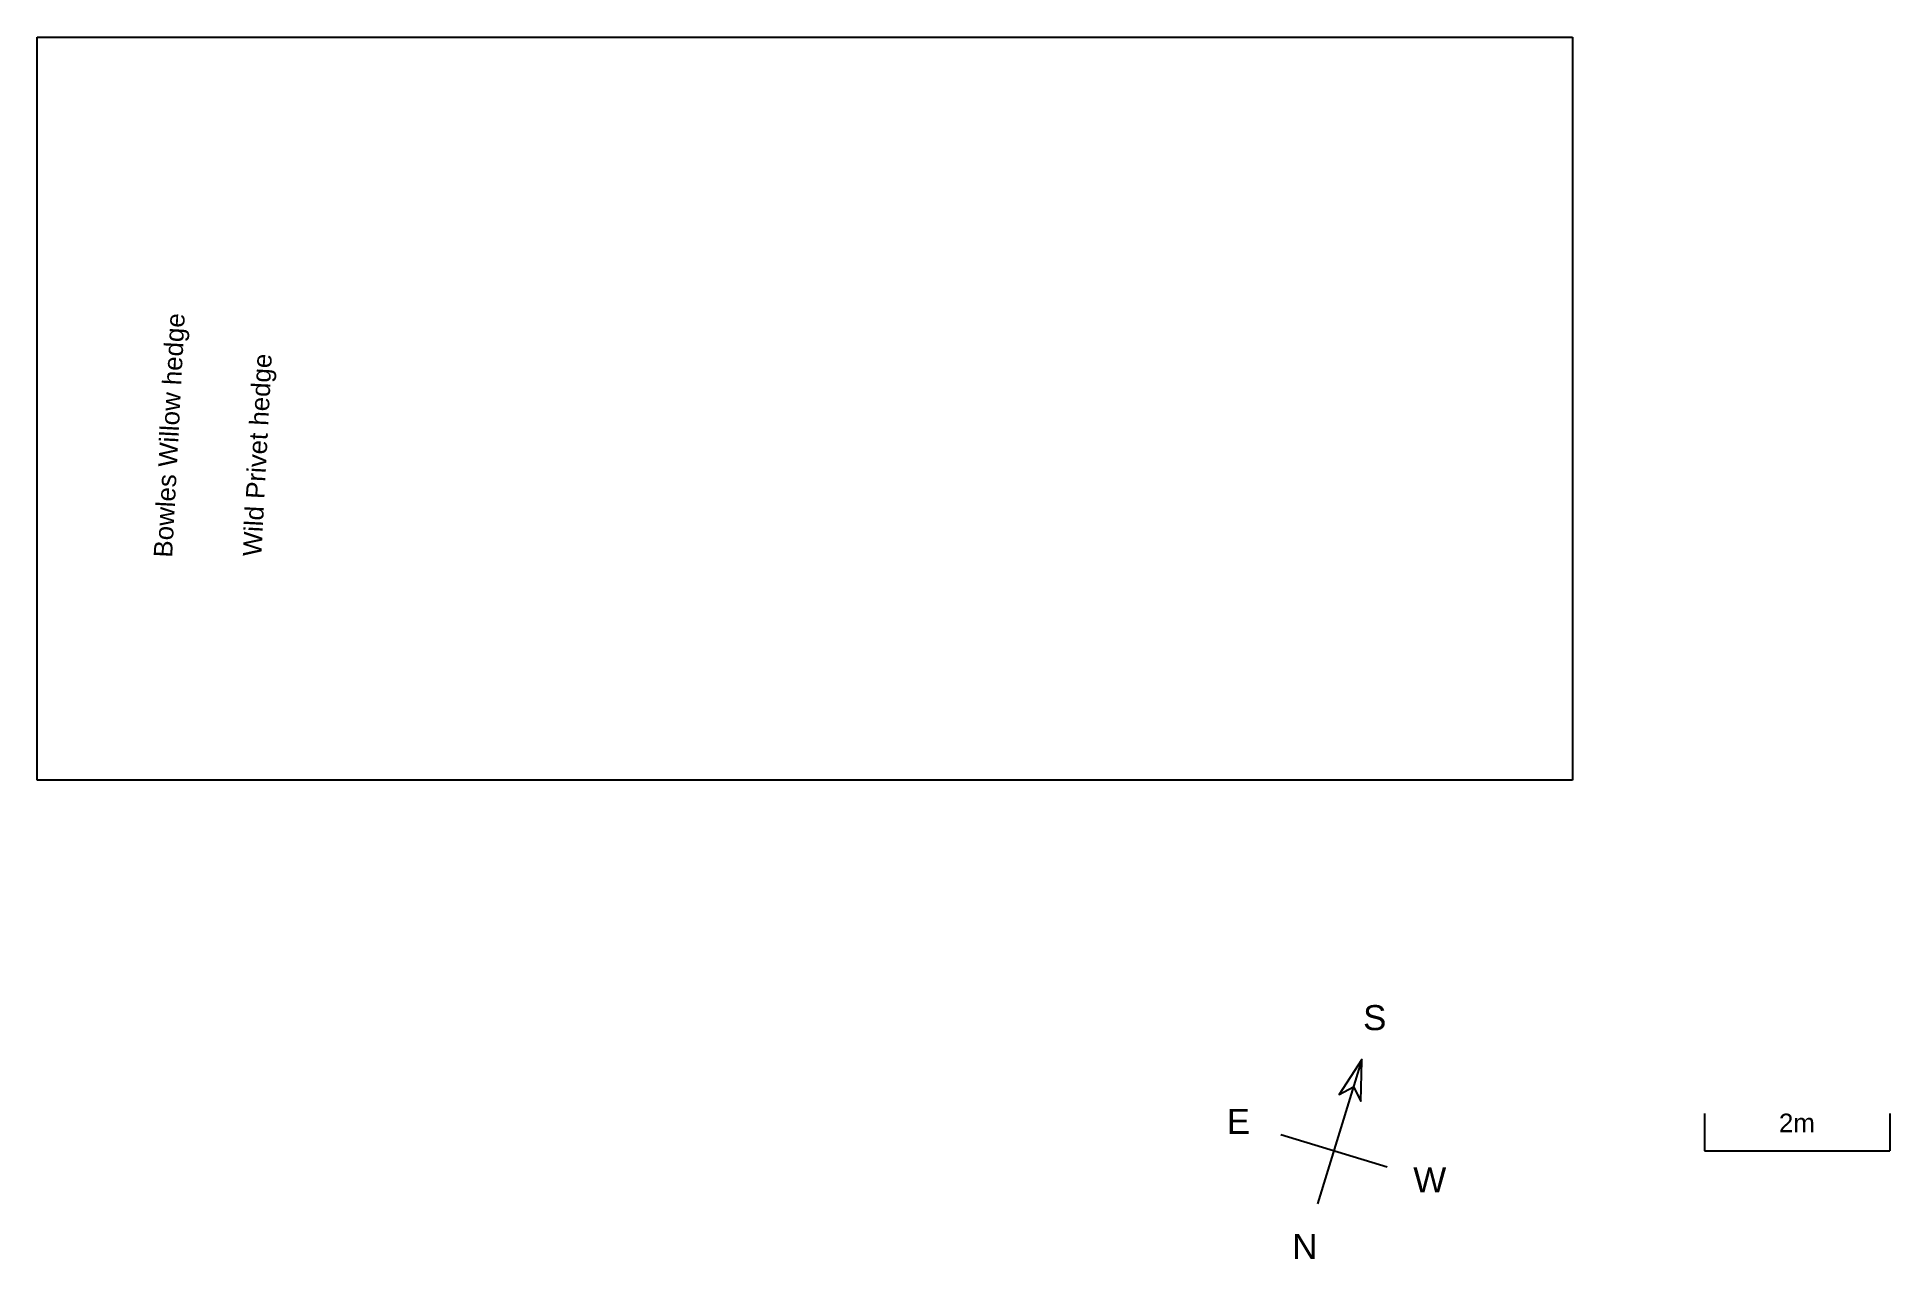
# Model space of a CAD drawing. Header units: metres. Extents: x 0 to 20, y -5.2 to 8.
import ezdxf

# ---------------------------------------------------------------- set-up
doc = ezdxf.new("R2010")
doc.units = ezdxf.units.M
doc.layers.add('Legend', color=40, linetype='Continuous', lineweight=25, true_color=0xffbb00)
doc.layers.add('Plant - Shrub', color=3, linetype='Continuous', lineweight=25, true_color=0x00ff00)
doc.styles.add('textstyle15', font='')
doc.styles.add('textstyle16', font='')
doc.styles.add('textstyle17', font='')
doc.styles.add('textstyle18', font='')
doc.styles.add('textstyle19', font='')
doc.styles.add('textstyle28', font='')
doc.styles.add('textstyle29', font='')
doc.styles.get('textstyle15').set_extended_font_data('Arial')
doc.styles.get('textstyle16').set_extended_font_data('Arial')
doc.styles.get('textstyle17').set_extended_font_data('Arial')
doc.styles.get('textstyle18').set_extended_font_data('Arial')
doc.styles.get('textstyle19').set_extended_font_data('Arial')
doc.styles.get('textstyle28').set_extended_font_data('Arial')
doc.styles.get('textstyle29').set_extended_font_data('Arial')
picture_1 = doc.add_image_def('image1.jpg', size_in_pixel=(3000, 1451))

# ---------------------------------------------------------------- blocks, each defined once
blk = doc.blocks.new('Legend')
at = {"layer": 'Legend'}
for p, q in [((4, 0.4), (4, 0)), ((6, 0.4), (6, 0)), ((-0.574, 0.175), (0.574, -0.175)), ((4, 0), (6, 0))]:
    blk.add_line(p, q, dxfattribs=at)
for points in [[(-0.175, -0.574), (0.298, 0.975)], [(0.208, 0.689), (0.29, 0.535), (0.298, 0.975), (0.298, 0.984), (0.054, 0.607), (0.208, 0.689)]]:
    blk.add_lwpolyline(points, dxfattribs=at)
for s, insert, char_height, attachment_point, style in [('S', (0.439, 1.434), 0.27, 5, 'textstyle16'), ('E', (-1.033, 0.316), 0.27, 5, 'textstyle17'), ('2m', (4.996, 0.4), 0.2, 2, 'textstyle15'), ('W', (1.033, -0.316), 0.27, 5, 'textstyle18'), ('N', (-0.316, -1.033), 0.27, 5, 'textstyle19')]:
    blk.add_mtext(s, dxfattribs=dict(at, insert=insert, char_height=char_height, attachment_point=attachment_point, style=style))

msp = doc.modelspace()

# ---------------------------------------------------------------- block references
at = {"layer": 'Legend'}
msp.add_blockref('Legend', (14, -4), dxfattribs=at)

# ---------------------------------------------------------------- texts
at = {"layer": 'Legend', "insert": (1.587, 3.711), "char_height": 0.2, "attachment_point": 8, "rotation": 87, "line_spacing_factor": 0.971628, "style": 'textstyle29'}
msp.add_mtext('\\C4;Bowles Willow hedge', dxfattribs=at)
at = {"layer": 'Plant - Shrub', "insert": (2.538, 3.499), "char_height": 0.2, "attachment_point": 8, "rotation": 87, "line_spacing_factor": 0.971628, "style": 'textstyle28'}
msp.add_mtext('\\C4;Wild Privet hedge', dxfattribs=at)

# ---------------------------------------------------------------- pictures from other files: only their frames are drawn
at = {"layer": 'Legend'}
image = msp.add_image(picture_1, insert=(0, 0), size_in_units=(16.575, 8.017), dxfattribs=at)
image.dxf.flags = 7

doc.saveas('drawing.dxf')
